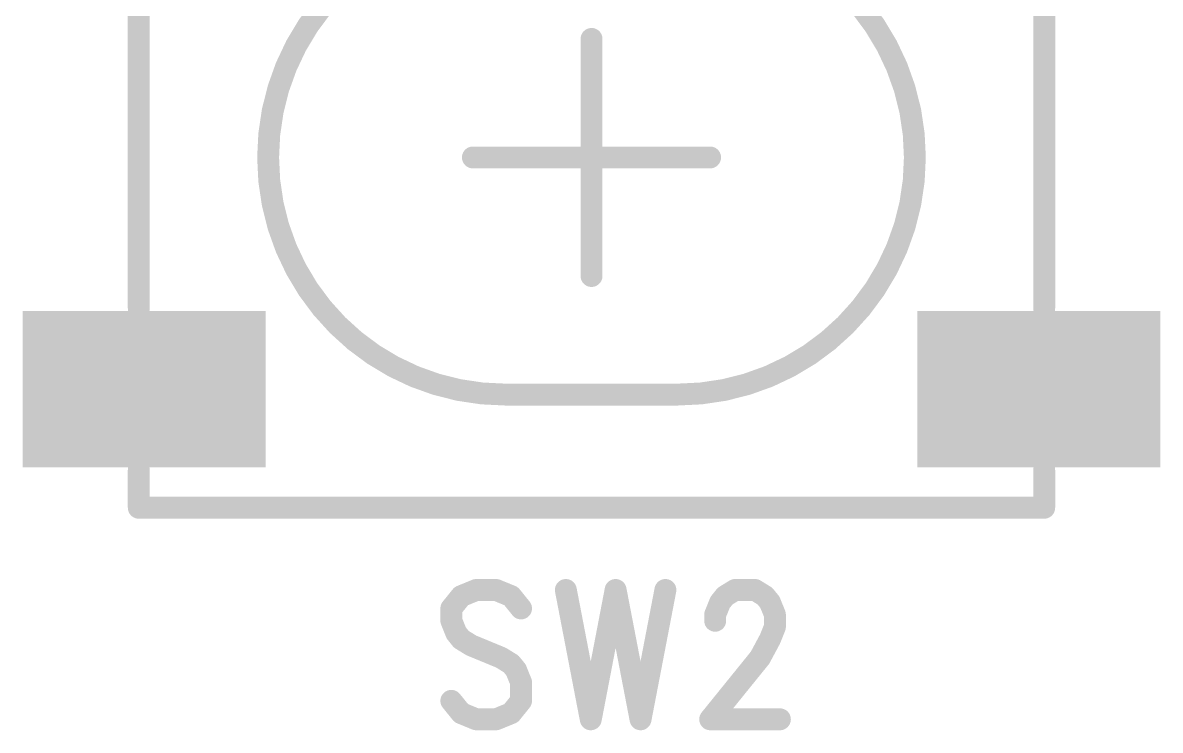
# Model space of a CAD drawing. Extents: x 17.6 to 58.9, y 21.2 to 90.7.
# Drawn here: x 30.77 to 36.05, y 36.73 to 40.01 of the extents above; entities that cross this region are included whole.
import ezdxf

# ---------------------------------------------------------------- set-up
doc = ezdxf.new("R2010")
doc.units = 0
doc.header["$MEASUREMENT"] = 0
doc.layers.get('0').update_dxf_attribs({"linetype": 'CONTINUOUS'})
doc.layers.add('SILKTOP_PHO', color=251, linetype='CONTINUOUS')

# ---------------------------------------------------------------- blocks, each defined once
blk = doc.blocks.new('ROUND_33')
at = {"const_width": 0.0508}
blk.add_lwpolyline([(-0.0254, 0, 1), (0.0254, 0, 1)], format="xyb", close=True, dxfattribs=at)
blk = doc.blocks.new('RECTANGLE_239')
blk.add_solid([(0.563118, 0.363092), (0.563118, -0.363092), (-0.563118, 0.363092), (-0.563118, -0.363092)])

msp = doc.modelspace()

# ---------------------------------------------------------------- linework, layer by layer
at = {"layer": 'SILKTOP_PHO', "const_width": 0.1016}
for points in [[(33.008062, 40.482774, 1), (33.008062, 38.282626)], [(33.807908, 38.282626, 1), (33.807908, 40.482774)]]:
    msp.add_lwpolyline(points, format="xyb", dxfattribs=at)
for points in [[(31.30804, 40.082724), (31.30804, 38.682676)], [(35.50793, 38.682676), (35.50793, 40.082724)], [(33.408112, 38.83279), (33.408112, 39.93261)], [(33.958022, 39.3827), (32.857948, 39.3827)], [(33.807908, 38.282626), (33.008062, 38.282626)], [(31.30804, 37.757608), (31.30804, 37.932614)], [(35.50793, 37.757608), (35.50793, 37.932614)], [(31.30804, 37.757608), (35.50793, 37.757608)], [(32.873442, 37.3761), (32.8041, 37.347652)], [(32.965644, 37.3761), (32.873442, 37.3761)], [(33.034986, 37.347652), (32.965644, 37.3761)], [(33.288986, 37.3761), (33.404556, 36.776152)], [(33.519872, 37.3761), (33.404556, 36.776152)], [(33.519872, 37.3761), (33.635442, 36.776152)], [(33.750758, 37.3761), (33.635442, 36.776152)], [(34.027872, 37.347652), (34.0741, 37.3761)], [(34.0741, 37.3761), (34.166556, 37.3761)], [(34.166556, 37.3761), (34.21253, 37.347652)], [(32.8041, 37.347652), (32.757872, 37.290502)], [(33.081214, 37.290502), (33.034986, 37.347652)], [(33.981644, 37.2618), (34.004758, 37.31895)], [(34.004758, 37.31895), (34.027872, 37.347652)], [(34.21253, 37.347652), (34.235644, 37.31895)], [(34.235644, 37.31895), (34.258758, 37.2618)], [(32.757872, 37.290502), (32.757872, 37.233352)], [(33.981644, 37.233352), (33.981644, 37.2618)], [(34.258758, 37.2618), (34.258758, 37.20465)], [(32.757872, 37.233352), (32.780986, 37.176202)], [(34.258758, 37.20465), (34.235644, 37.1475)], [(32.780986, 37.176202), (32.8041, 37.1475)], [(32.8041, 37.1475), (32.850328, 37.119052)], [(34.235644, 37.1475), (34.18967, 37.061902)], [(32.850328, 37.119052), (32.988758, 37.061902)], [(32.988758, 37.061902), (33.034986, 37.0332)], [(34.18967, 37.061902), (33.95853, 36.776152)], [(33.034986, 37.0332), (33.0581, 37.004752)], [(33.0581, 37.004752), (33.081214, 36.947602)], [(33.081214, 36.947602), (33.081214, 36.86175)], [(32.8041, 36.8046), (32.757872, 36.86175)], [(33.081214, 36.86175), (33.034986, 36.8046)], [(32.873442, 36.776152), (32.8041, 36.8046)], [(33.034986, 36.8046), (32.965644, 36.776152)], [(32.965644, 36.776152), (32.873442, 36.776152)], [(33.95853, 36.776152), (34.281872, 36.776152)]]:
    msp.add_lwpolyline(points, dxfattribs=at)

# ---------------------------------------------------------------- block references
for p in [(31.332932, 38.307772), (35.483038, 38.307772)]:
    msp.add_blockref('RECTANGLE_239', p)
at = {"layer": 'SILKTOP_PHO'}
for p in [(33.408112, 39.93261), (32.857948, 39.3827), (33.958022, 39.3827), (33.408112, 38.83279), (31.30804, 38.682676), (35.50793, 38.682676), (33.008062, 38.282626), (33.008062, 38.282626), (33.807908, 38.282626), (33.807908, 38.282626), (31.30804, 37.932614), (35.50793, 37.932614), (31.30804, 37.757608), (31.30804, 37.757608), (35.50793, 37.757608), (35.50793, 37.757608), (32.873442, 37.3761), (32.965644, 37.3761), (33.288986, 37.3761), (33.519872, 37.3761), (33.519872, 37.3761), (33.750758, 37.3761), (34.0741, 37.3761), (34.166556, 37.3761), (32.8041, 37.347652), (32.8041, 37.347652), (33.034986, 37.347652), (33.034986, 37.347652), (34.004758, 37.31895), (34.027872, 37.347652), (34.027872, 37.347652), (34.21253, 37.347652), (34.21253, 37.347652), (34.235644, 37.31895), (32.757872, 37.290502), (32.757872, 37.290502), (33.081214, 37.290502), (33.981644, 37.2618), (34.258758, 37.2618), (32.757872, 37.233352), (32.757872, 37.233352), (33.981644, 37.233352), (34.258758, 37.20465), (32.780986, 37.176202), (32.780986, 37.176202), (32.8041, 37.1475), (34.235644, 37.1475), (32.850328, 37.119052), (32.850328, 37.119052), (32.988758, 37.061902), (32.988758, 37.061902), (34.18967, 37.061902), (34.18967, 37.061902), (33.034986, 37.0332), (33.0581, 37.004752), (33.0581, 37.004752), (33.081214, 36.947602), (33.081214, 36.947602), (32.757872, 36.86175), (33.081214, 36.86175), (32.8041, 36.8046), (33.034986, 36.8046), (32.873442, 36.776152), (32.873442, 36.776152), (32.965644, 36.776152), (32.965644, 36.776152), (33.404556, 36.776152), (33.404556, 36.776152), (33.635442, 36.776152), (33.635442, 36.776152), (33.95853, 36.776152), (33.95853, 36.776152), (34.281872, 36.776152)]:
    msp.add_blockref('ROUND_33', p, dxfattribs=at)

doc.saveas('drawing.dxf')
